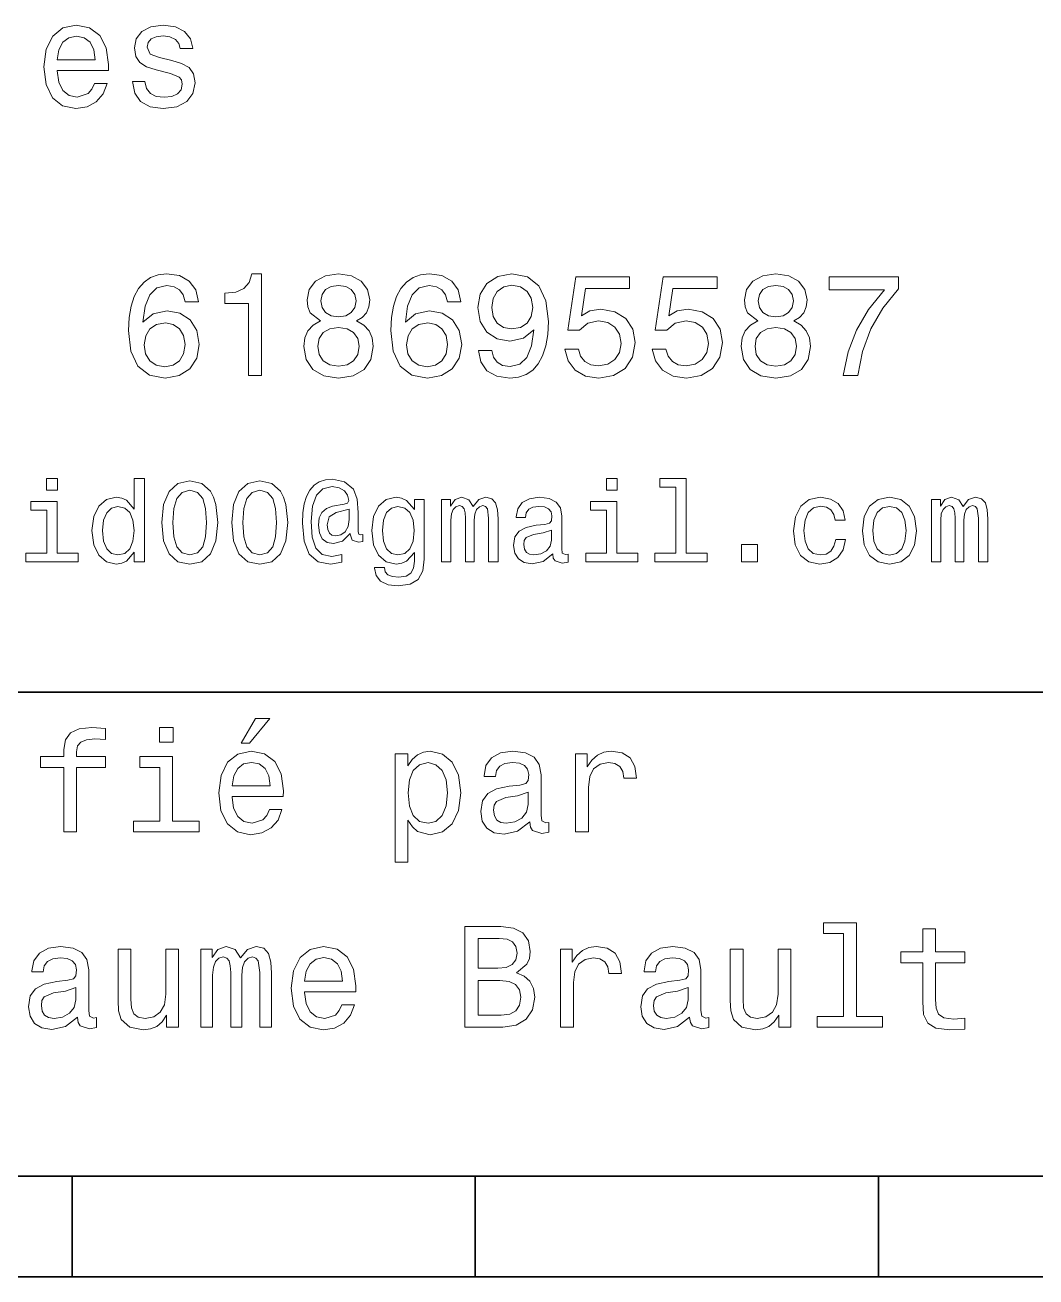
# Model space of a CAD drawing. Extents: x 0 to 297, y 0 to 210.
# Drawn here: x 117.33 to 142.4, y 7.5 to 38.53 of the extents above; entities that cross this region are included whole.
import ezdxf

# ---------------------------------------------------------------- set-up
doc = ezdxf.new("R2010")
doc.units = 0

msp = doc.modelspace()

# ---------------------------------------------------------------- linework, layer by layer
at = {"color": 7, "lineweight": 35}
for p, q in [((97, 22), (162, 22)), ((10, 10), (287, 10)), ((97, 10), (287, 10)), ((98.5, 7.5), (198.5, 7.5))]:
    msp.add_line(p, q, dxfattribs=at)
at = {"color": 7, "lineweight": 35, "ltscale": 0.0625}
for p, q in [((118.5, 10), (118.5, 7.5)), ((128.5, 10), (128.5, 7.5)), ((138.5, 10), (138.5, 7.5))]:
    msp.add_line(p, q, dxfattribs=at)
at = {"color": 7, "lineweight": 13}
for points in [[(118.133286, 37.406338), (119.401299, 37.406338), (119.4049, 37.554035), (119.34726, 37.9683), (119.188766, 38.278099), (118.9366, 38.465416), (118.601585, 38.533859), (118.273773, 38.461815), (118.021614, 38.260086), (117.859512, 37.932278), (117.801872, 37.5), (117.855911, 37.056915), (118.018013, 36.732708), (118.266571, 36.530979), (118.590775, 36.462536), (118.871758, 36.509365), (119.10231, 36.631844), (119.271614, 36.826366), (119.368881, 37.085735), (119.055481, 37.085735), (118.990631, 36.941643), (118.896973, 36.833572), (118.630402, 36.747116), (118.425072, 36.786743), (118.270172, 36.912823), (118.169312, 37.118156), (118.133286, 37.395531)], [(120.971901, 37.658501), (120.66571, 37.730545), (120.438766, 37.8134), (120.363113, 37.982708), (120.384727, 38.101585), (120.460373, 38.188038), (120.582855, 38.242073), (120.759369, 38.263687), (120.92868, 38.242073), (121.061966, 38.177231), (121.148415, 38.079971), (121.184441, 37.950287), (121.49424, 37.950287), (121.49424, 37.957493), (121.440201, 38.191643), (121.292511, 38.375359), (121.061966, 38.490635), (120.759369, 38.533859), (120.453171, 38.490635), (120.229828, 38.371758), (120.08934, 38.195244), (120.046112, 37.971901), (120.078529, 37.755764), (120.179398, 37.604465), (120.3451, 37.496399), (120.586456, 37.42075), (120.939484, 37.334293), (121.155624, 37.244236), (121.213257, 37.172188), (121.234871, 37.064121), (121.202454, 36.930836), (121.115997, 36.829971), (120.97551, 36.765129), (120.788185, 36.743515), (120.590057, 36.765129), (120.445969, 36.840778), (120.348709, 36.963257), (120.309082, 37.132565), (120.002884, 37.132565), (120.053314, 36.844379), (120.201012, 36.635445), (120.435158, 36.509365), (120.759369, 36.462536), (121.097984, 36.509365), (121.346542, 36.635445), (121.497841, 36.837173), (121.551872, 37.100143), (121.512253, 37.327087), (121.400574, 37.481987), (121.216858, 37.582851)], [(118.133286, 37.672909), (118.172913, 37.921471), (118.270172, 38.105186), (118.41787, 38.216858), (118.612396, 38.256485), (118.803314, 38.216858), (118.951012, 38.105186), (119.041069, 37.921471), (119.073486, 37.672909)], [(121.634727, 31.676512), (121.566284, 31.9683), (121.407784, 32.184437), (121.162827, 32.321323), (120.845825, 32.368156), (120.633286, 32.342937), (120.44957, 32.274494), (120.287468, 32.162823), (120.150574, 32.004322), (120.042511, 31.806194), (119.963257, 31.56484), (119.912827, 31.280258), (119.898415, 30.959654), (119.956055, 30.448126), (120.132568, 30.077089), (120.417145, 29.853746), (120.806198, 29.778097), (121.155624, 29.842939), (121.422195, 30.012247), (121.5951, 30.278818), (121.656342, 30.617435), (121.5951, 30.959654), (121.429398, 31.222622), (121.17363, 31.388329), (120.856628, 31.445965), (120.514412, 31.373919), (120.258652, 31.168587), (120.312683, 31.56484), (120.427956, 31.849422), (120.604469, 32.01873), (120.849426, 32.076366), (121.029541, 32.04755), (121.166428, 31.971901), (121.256485, 31.845821), (121.303314, 31.676512)], [(122.873924, 29.850143), (123.201729, 29.850143), (123.201729, 32.368156), (122.956772, 32.368156), (122.891937, 32.148415), (122.762253, 32.000721), (122.564125, 31.914265), (122.290344, 31.885447), (122.290344, 31.629683), (122.873924, 31.629683)], [(124.660667, 31.197405), (124.476944, 31.09654), (124.350868, 30.956051), (124.271622, 30.779539), (124.246399, 30.567001), (124.304039, 30.246397), (124.469742, 29.997837), (124.739914, 29.839336), (125.107353, 29.778097), (125.471184, 29.839336), (125.741356, 29.997837), (125.907066, 30.246397), (125.968307, 30.567001), (125.939484, 30.779539), (125.863838, 30.956051), (125.734154, 31.09654), (125.554039, 31.197405), (125.698128, 31.283861), (125.798996, 31.402737), (125.860229, 31.546829), (125.881851, 31.723343), (125.824211, 31.979107), (125.672913, 32.184437), (125.427956, 32.317722), (125.107353, 32.368156), (124.783142, 32.317722), (124.538185, 32.184437), (124.383286, 31.979107), (124.329254, 31.723343), (124.347267, 31.546829), (124.408508, 31.402737)], [(128.140488, 31.676512), (128.072052, 31.9683), (127.913551, 32.184437), (127.668594, 32.321323), (127.351593, 32.368156), (127.139053, 32.342937), (126.955338, 32.274494), (126.793228, 32.162823), (126.656342, 32.004322), (126.548279, 31.806194), (126.469025, 31.56484), (126.418594, 31.280258), (126.404182, 30.959654), (126.461823, 30.448126), (126.638336, 30.077089), (126.922913, 29.853746), (127.311966, 29.778097), (127.661385, 29.842939), (127.927956, 30.012247), (128.100861, 30.278818), (128.162109, 30.617435), (128.100861, 30.959654), (127.935165, 31.222622), (127.679398, 31.388329), (127.362396, 31.445965), (127.020172, 31.373919), (126.764412, 31.168587), (126.818451, 31.56484), (126.933723, 31.849422), (127.110237, 32.01873), (127.355194, 32.076366), (127.535309, 32.04755), (127.672195, 31.971901), (127.762253, 31.845821), (127.809082, 31.676512)], [(128.579971, 30.46974), (128.634003, 30.185158), (128.78891, 29.965418), (129.033875, 29.828529), (129.358078, 29.778097), (129.570618, 29.803314), (129.761536, 29.868155), (129.92363, 29.979826), (130.060516, 30.138329), (130.168594, 30.336454), (130.247849, 30.581411), (130.294678, 30.862391), (130.312683, 31.1866), (130.25145, 31.694523), (130.074936, 32.065559), (129.793945, 32.288902), (129.408508, 32.368156), (129.055481, 32.303314), (128.78891, 32.130402), (128.615997, 31.863832), (128.558365, 31.528818), (128.615997, 31.182997), (128.785309, 30.920029), (129.037476, 30.754322), (129.358078, 30.700287), (129.696686, 30.768732), (129.952454, 30.977665), (129.894821, 30.577808), (129.779541, 30.293226), (129.603027, 30.123919), (129.361679, 30.069883), (129.174362, 30.0951), (129.037476, 30.174351), (128.947418, 30.300432), (128.911392, 30.46974)], [(130.719742, 30.502161), (130.798996, 30.206772), (130.97551, 29.976225), (131.234879, 29.832132), (131.566284, 29.778097), (131.930115, 29.842939), (132.214706, 30.019451), (132.394821, 30.300432), (132.463257, 30.660662), (132.402023, 30.995676), (132.229111, 31.258644), (131.958939, 31.427954), (131.609512, 31.489193), (131.33934, 31.445965), (131.130402, 31.327089), (131.231277, 32.000721), (132.32637, 32.000721), (132.32637, 32.296108), (130.989914, 32.296108), (130.791794, 30.970461), (131.079971, 30.970461), (131.28891, 31.139769), (131.555481, 31.201008), (131.786026, 31.161383), (131.96254, 31.046108), (132.074219, 30.869596), (132.113831, 30.642651), (132.074219, 30.415705), (131.958939, 30.239193), (131.782425, 30.127522), (131.555481, 30.087896), (131.364563, 30.113111), (131.216858, 30.195965), (131.108795, 30.325647), (131.054764, 30.502161)], [(132.888336, 30.502161), (132.96759, 30.206772), (133.144104, 29.976225), (133.403458, 29.832132), (133.734879, 29.778097), (134.098709, 29.842939), (134.383286, 30.019451), (134.5634, 30.300432), (134.631851, 30.660662), (134.570618, 30.995676), (134.397705, 31.258644), (134.127533, 31.427954), (133.778107, 31.489193), (133.507935, 31.445965), (133.298996, 31.327089), (133.399857, 32.000721), (134.494965, 32.000721), (134.494965, 32.296108), (133.158508, 32.296108), (132.960388, 30.970461), (133.248566, 30.970461), (133.457489, 31.139769), (133.72406, 31.201008), (133.95462, 31.161383), (134.131134, 31.046108), (134.242798, 30.869596), (134.282425, 30.642651), (134.242798, 30.415705), (134.127533, 30.239193), (133.951019, 30.127522), (133.72406, 30.087896), (133.533142, 30.113111), (133.385452, 30.195965), (133.277374, 30.325647), (133.223343, 30.502161)], [(135.503601, 31.197405), (135.319885, 31.09654), (135.193802, 30.956051), (135.114563, 30.779539), (135.08934, 30.567001), (135.146973, 30.246397), (135.312683, 29.997837), (135.582855, 29.839336), (135.950287, 29.778097), (136.314117, 29.839336), (136.58429, 29.997837), (136.75, 30.246397), (136.811249, 30.567001), (136.782425, 30.779539), (136.706772, 30.956051), (136.577087, 31.09654), (136.396973, 31.197405), (136.541077, 31.283861), (136.641937, 31.402737), (136.703171, 31.546829), (136.724792, 31.723343), (136.667145, 31.979107), (136.515854, 32.184437), (136.270905, 32.317722), (135.950287, 32.368156), (135.626083, 32.317722), (135.381134, 32.184437), (135.226227, 31.979107), (135.172195, 31.723343), (135.190201, 31.546829), (135.25145, 31.402737)], [(137.618164, 29.850143), (137.981995, 29.850143), (138.100861, 30.444523), (138.309799, 30.999279), (138.605194, 31.514408), (138.990631, 31.997118), (138.990631, 32.296108), (137.27594, 32.296108), (137.27594, 31.9683), (138.644806, 31.9683), (138.248566, 31.481987), (137.94957, 30.974062), (137.740631, 30.433718)], [(124.671471, 31.694523), (124.700287, 31.853025), (124.786743, 31.975504), (124.92363, 32.051151), (125.107353, 32.079971), (125.287468, 32.051151), (125.424355, 31.975504), (125.510811, 31.853025), (125.543228, 31.694523), (125.510811, 31.532419), (125.424355, 31.40634), (125.287468, 31.323486), (125.107353, 31.298271), (124.92363, 31.327089), (124.786743, 31.40634), (124.700287, 31.532419)], [(128.907791, 31.532419), (128.943817, 31.755764), (129.044678, 31.932276), (129.203171, 32.043949), (129.408508, 32.083572), (129.621048, 32.043949), (129.783142, 31.932276), (129.884003, 31.759365), (129.92363, 31.536022), (129.884003, 31.309076), (129.783142, 31.139769), (129.617432, 31.035301), (129.397705, 30.999279), (129.19957, 31.035301), (129.044678, 31.139769), (128.943817, 31.305475)], [(135.514404, 31.694523), (135.543228, 31.853025), (135.629684, 31.975504), (135.766571, 32.051151), (135.950287, 32.079971), (136.130402, 32.051151), (136.267303, 31.975504), (136.353745, 31.853025), (136.386169, 31.694523), (136.353745, 31.532419), (136.267303, 31.40634), (136.130402, 31.323486), (135.950287, 31.298271), (135.766571, 31.327089), (135.629684, 31.40634), (135.543228, 31.532419)], [(121.306915, 30.613832), (121.267288, 30.386887), (121.166428, 30.213976), (121.004326, 30.098703), (120.802597, 30.062679), (120.590057, 30.098703), (120.427956, 30.210375), (120.323486, 30.383286), (120.291069, 30.610229), (120.327087, 30.833572), (120.427956, 31.002882), (120.593658, 31.11095), (120.817001, 31.150576), (121.011528, 31.11095), (121.166428, 31.006483), (121.267288, 30.837175)], [(124.592224, 30.574207), (124.624641, 30.765129), (124.729111, 30.909222), (124.891212, 31.002882), (125.107353, 31.035301), (125.319885, 31.002882), (125.481995, 30.909222), (125.586456, 30.765129), (125.622482, 30.574207), (125.586456, 30.368876), (125.481995, 30.213976), (125.319885, 30.113111), (125.107353, 30.08069), (124.891212, 30.113111), (124.729111, 30.213976), (124.624641, 30.368876)], [(127.812683, 30.613832), (127.773056, 30.386887), (127.672195, 30.213976), (127.510086, 30.098703), (127.308365, 30.062679), (127.095825, 30.098703), (126.933723, 30.210375), (126.829254, 30.383286), (126.796829, 30.610229), (126.832855, 30.833572), (126.933723, 31.002882), (127.099426, 31.11095), (127.322769, 31.150576), (127.517296, 31.11095), (127.672195, 31.006483), (127.773056, 30.837175)], [(135.435165, 30.574207), (135.46759, 30.765129), (135.572052, 30.909222), (135.734161, 31.002882), (135.950287, 31.035301), (136.162827, 31.002882), (136.324936, 30.909222), (136.429398, 30.765129), (136.465424, 30.574207), (136.429398, 30.368876), (136.324936, 30.213976), (136.162827, 30.113111), (135.950287, 30.08069), (135.734161, 30.113111), (135.572052, 30.213976), (135.46759, 30.368876)], [(118.138329, 27.293949), (117.870316, 27.293949), (117.870316, 27.005764), (118.138329, 27.005764)], [(120.040344, 25.463978), (120.040344, 25.224785), (120.293945, 25.224785), (120.293945, 27.293949), (120.043228, 27.293949), (120.043228, 26.536024), (119.850143, 26.755045), (119.731987, 26.806917), (119.596542, 26.827091), (119.351585, 26.769453), (119.161385, 26.60807), (119.03746, 26.348703), (118.994232, 26), (119.03746, 25.651299), (119.161385, 25.38905), (119.351585, 25.224785), (119.596542, 25.170031), (119.731987, 25.190203), (119.853027, 25.242075)], [(120.726227, 26.201731), (120.769455, 25.749281), (120.9049, 25.426514), (121.12104, 25.230549), (121.420746, 25.167149), (121.717575, 25.230549), (121.933716, 25.426514), (122.066284, 25.749281), (122.112396, 26.201731), (122.066284, 26.651299), (122.011528, 26.829971), (121.933716, 26.976946), (121.717575, 27.172913), (121.420746, 27.239193), (121.12104, 27.172913), (120.9049, 26.974064), (120.769455, 26.651299)], [(121.002884, 26.201731), (121.02594, 26.550434), (121.097984, 26.801153), (121.227661, 26.948128), (121.420746, 27), (121.610947, 26.948128), (121.740631, 26.801153), (121.812683, 26.550434), (121.835739, 26.201731), (121.812683, 25.850145), (121.740631, 25.599424), (121.610947, 25.45245), (121.420746, 25.40346), (121.227661, 25.45245), (121.097984, 25.599424), (121.02594, 25.850145)], [(122.461098, 26.201731), (122.504326, 25.749281), (122.639771, 25.426514), (122.855911, 25.230549), (123.155624, 25.167149), (123.452454, 25.230549), (123.668587, 25.426514), (123.801155, 25.749281), (123.84726, 26.201731), (123.801155, 26.651299), (123.746399, 26.829971), (123.668587, 26.976946), (123.452454, 27.172913), (123.155624, 27.239193), (122.855911, 27.172913), (122.639771, 26.974064), (122.504326, 26.651299)], [(122.737755, 26.201731), (122.760803, 26.550434), (122.832855, 26.801153), (122.96254, 26.948128), (123.155624, 27), (123.345825, 26.948128), (123.47551, 26.801153), (123.547546, 26.550434), (123.570602, 26.201731), (123.547546, 25.850145), (123.47551, 25.599424), (123.345825, 25.45245), (123.155624, 25.40346), (122.96254, 25.45245), (122.832855, 25.599424), (122.760803, 25.850145)], [(125.708939, 25.734871), (125.708939, 25.902018), (125.662827, 25.893373), (125.60807, 25.913546), (125.590782, 25.974064), (125.590782, 26.446688), (125.567726, 26.780981), (125.47551, 27.02882), (125.259369, 27.213257), (124.956772, 27.279539), (124.780983, 27.262249), (124.631126, 27.210375), (124.501442, 27.12392), (124.397697, 27.002882), (124.317001, 26.850145), (124.259369, 26.662825), (124.224785, 26.438042), (124.213257, 26.184439), (124.253601, 25.737753), (124.383286, 25.42075), (124.599426, 25.230549), (124.907784, 25.170031), (125.190201, 25.216139), (125.190201, 25.406342), (124.942368, 25.360231), (124.703171, 25.409224), (124.54467, 25.567724), (124.458214, 25.835735), (124.432281, 26.224785), (124.461098, 26.605188), (124.559082, 26.876081), (124.717583, 27.040346), (124.948128, 27.095102), (125.123917, 27.063402), (125.253601, 26.988474), (125.334297, 26.876081), (125.363113, 26.746399), (125.331413, 26.682999), (125.244957, 26.654179), (124.96254, 26.610952), (124.806915, 26.547552), (124.694527, 26.449568), (124.628242, 26.314121), (124.60807, 26.135448), (124.634003, 25.942364), (124.706055, 25.798271), (124.824211, 25.708935), (124.979828, 25.680117), (125.207497, 25.740635), (125.400574, 25.930836), (125.400574, 25.913546), (125.446686, 25.760807), (125.605186, 25.714699)], [(132.017303, 27.293949), (131.749283, 27.293949), (131.749283, 27.005764), (132.017303, 27.005764)], [(133.472626, 27.080692), (133.472626, 25.438042), (132.951019, 25.438042), (132.951019, 25.224785), (134.244965, 25.224785), (134.244965, 25.438042), (133.726227, 25.438042), (133.726227, 27.293949), (133.074936, 27.293949), (133.074936, 27.080692)], [(118.129684, 25.438042), (118.129684, 26.720463), (117.478386, 26.720463), (117.478386, 26.504324), (117.876083, 26.504324), (117.876083, 25.438042), (117.357346, 25.438042), (117.357346, 25.224785), (118.654175, 25.224785), (118.654175, 25.438042)], [(127.233429, 25.293949), (127.233429, 26.772335), (126.991356, 26.772335), (126.991356, 26.521614), (126.792511, 26.749281), (126.671471, 26.806917), (126.536026, 26.827091), (126.291069, 26.769453), (126.100868, 26.60807), (125.976944, 26.348703), (125.933716, 26), (125.976944, 25.648417), (126.100868, 25.38905), (126.291069, 25.224785), (126.536026, 25.170031), (126.674355, 25.190203), (126.789627, 25.242075), (126.991356, 25.461096), (126.991356, 25.242075), (126.9683, 25.069166), (126.9049, 24.945246), (126.783859, 24.873199), (126.60231, 24.847263), (126.443802, 24.864553), (126.331413, 24.907782), (126.265129, 24.98271), (126.244957, 25.083574), (126, 25.083574), (126, 25.072046), (126.037468, 24.887609), (126.15274, 24.749281), (126.337173, 24.659943), (126.587898, 24.628242), (126.887611, 24.671471), (127.086456, 24.792509), (127.198853, 25.002882)], [(127.662827, 25.224785), (127.896255, 25.224785), (127.896255, 26.259367), (127.910667, 26.414986), (127.953896, 26.527378), (128.020172, 26.59366), (128.106628, 26.619598), (128.175797, 26.596542), (128.221909, 26.538906), (128.244965, 26.440924), (128.253601, 26.311241), (128.253601, 25.224785), (128.472626, 25.224785), (128.472626, 26.259367), (128.48703, 26.412106), (128.530258, 26.524496), (128.599426, 26.59366), (128.685883, 26.619598), (128.755051, 26.596542), (128.801147, 26.538906), (128.829971, 26.311241), (128.829971, 25.224785), (129.0634, 25.224785), (129.0634, 26.293949), (129.048996, 26.515852), (129.002884, 26.685881), (128.91066, 26.789627), (128.760803, 26.827091), (128.585022, 26.769453), (128.44957, 26.602306), (128.342941, 26.766571), (128.164276, 26.827091), (128, 26.769453), (127.887611, 26.60807), (127.887611, 26.772335), (127.662827, 26.772335)], [(130.417877, 25.426514), (130.417877, 25.417868), (130.432281, 25.319885), (130.47551, 25.250721), (130.657059, 25.195967), (130.798279, 25.219021), (130.798279, 25.414986), (130.737762, 25.406342), (130.657059, 25.443806), (130.642654, 25.559078), (130.642654, 26.360231), (130.608063, 26.564842), (130.507202, 26.708935), (130.331421, 26.795389), (130.083572, 26.827091), (129.841507, 26.792507), (129.662827, 26.694525), (129.55043, 26.541788), (129.51297, 26.340059), (129.51297, 26.322767), (129.740631, 26.322767), (129.760803, 26.443806), (129.824219, 26.53026), (129.927963, 26.582134), (130.074936, 26.602306), (130.216141, 26.587896), (130.317001, 26.54467), (130.377533, 26.469742), (130.397705, 26.365995), (130.386169, 26.244957), (130.340057, 26.184439), (130.224792, 26.155621), (130.008652, 26.132566), (129.760803, 26.080692), (129.585022, 25.988474), (129.481277, 25.844381), (129.44957, 25.631124), (129.478394, 25.440924), (129.567719, 25.299713), (129.711823, 25.210375), (129.91066, 25.178675), (130.17868, 25.239195)], [(132.008652, 25.438042), (132.008652, 26.720463), (131.357361, 26.720463), (131.357361, 26.504324), (131.755051, 26.504324), (131.755051, 25.438042), (131.236313, 25.438042), (131.236313, 25.224785), (132.533142, 25.224785), (132.533142, 25.438042)], [(137.423645, 26.259367), (137.674362, 26.259367), (137.622482, 26.489914), (137.498566, 26.671471), (137.305481, 26.783863), (137.054764, 26.827091), (136.778107, 26.769453), (136.567734, 26.60807), (136.435165, 26.345821), (136.389053, 25.994238), (136.432281, 25.645535), (136.561966, 25.386168), (136.766571, 25.224785), (137.046112, 25.170031), (137.293945, 25.213257), (137.48703, 25.334295), (137.619598, 25.524496), (137.677246, 25.778099), (137.435165, 25.778099), (137.391937, 25.616716), (137.311249, 25.495678), (137.195969, 25.42075), (137.054764, 25.397696), (136.878967, 25.43516), (136.752167, 25.550434), (136.674362, 25.737753), (136.648422, 26.002882), (136.674362, 26.262249), (136.755051, 26.449568), (136.884735, 26.564842), (137.054764, 26.605188), (137.20462, 26.579252), (137.317017, 26.51297), (137.391937, 26.40346)], [(138.097992, 25.99712), (138.144104, 25.645535), (138.276672, 25.386168), (138.48703, 25.224785), (138.769455, 25.170031), (139.048996, 25.224785), (139.259369, 25.383286), (139.391937, 25.642653), (139.440933, 25.99712), (139.391937, 26.348703), (139.259369, 26.610952), (139.048996, 26.769453), (138.769455, 26.827091), (138.48703, 26.769453), (138.276672, 26.60807), (138.144104, 26.348703)], [(139.806915, 25.224785), (140.040344, 25.224785), (140.040344, 26.259367), (140.054764, 26.414986), (140.097992, 26.527378), (140.164276, 26.59366), (140.250732, 26.619598), (140.319885, 26.596542), (140.365997, 26.538906), (140.389053, 26.440924), (140.397705, 26.311241), (140.397705, 25.224785), (140.61673, 25.224785), (140.61673, 26.259367), (140.631134, 26.412106), (140.674362, 26.524496), (140.74353, 26.59366), (140.829987, 26.619598), (140.899139, 26.596542), (140.945251, 26.538906), (140.974075, 26.311241), (140.974075, 25.224785), (141.207504, 25.224785), (141.207504, 26.293949), (141.193085, 26.515852), (141.146973, 26.685881), (141.054764, 26.789627), (140.904907, 26.827091), (140.729111, 26.769453), (140.593658, 26.602306), (140.48703, 26.766571), (140.308365, 26.827091), (140.144104, 26.769453), (140.031708, 26.60807), (140.031708, 26.772335), (139.806915, 26.772335)], [(119.639771, 26.599424), (119.806915, 26.559078), (119.933716, 26.446688), (120.008644, 26.259367), (120.03746, 26), (120.008644, 25.737753), (119.933716, 25.550434), (119.806915, 25.43516), (119.639771, 25.397696), (119.48127, 25.43516), (119.360229, 25.550434), (119.279541, 25.740635), (119.253601, 26), (119.279541, 26.256485), (119.360229, 26.443806), (119.48127, 26.559078)], [(125.374641, 26.279539), (125.345825, 26.100866), (125.273773, 25.974064), (125.164268, 25.896255), (125.034584, 25.873199), (124.945244, 25.887609), (124.881844, 25.939482), (124.841499, 26.025938), (124.829971, 26.146975), (124.878967, 26.345821), (125.046112, 26.449568), (125.374641, 26.53026)], [(126.195969, 26), (126.221909, 26.256485), (126.299713, 26.446688), (126.420753, 26.559078), (126.582138, 26.599424), (126.752167, 26.559078), (126.878967, 26.446688), (126.956772, 26.256485), (126.985596, 26), (126.956772, 25.737753), (126.878967, 25.550434), (126.752167, 25.43516), (126.582138, 25.397696), (126.420753, 25.43516), (126.299713, 25.550434), (126.221909, 25.740635)], [(138.357361, 26), (138.383301, 26.259367), (138.463989, 26.446688), (138.593658, 26.56196), (138.769455, 26.602306), (138.942368, 26.56196), (139.072052, 26.449568), (139.15274, 26.259367), (139.181564, 26), (139.15274, 25.737753), (139.072052, 25.547552), (138.942368, 25.432278), (138.769455, 25.394814), (138.593658, 25.432278), (138.463989, 25.547552), (138.383301, 25.737753)], [(130.389053, 25.766571), (130.354462, 25.616716), (130.262253, 25.501442), (130.123917, 25.426514), (129.953888, 25.400578), (129.844391, 25.414986), (129.766571, 25.461096), (129.71759, 25.541788), (129.703171, 25.654181), (129.714706, 25.755045), (129.760803, 25.827091), (129.945251, 25.907782), (130.17868, 25.942364), (130.389053, 26.011528)], [(135.100861, 25.224785), (135.498566, 25.224785), (135.498566, 25.654181), (135.100861, 25.654181)], [(118.295387, 20.130404), (118.295387, 18.530979), (118.612396, 18.530979), (118.612396, 20.130404), (119.332855, 20.130404), (119.332855, 20.400576), (118.612396, 20.400576), (118.612396, 20.519451), (118.637611, 20.663544), (118.720459, 20.760807), (118.860954, 20.818443), (119.062683, 20.840057), (119.332855, 20.825647), (119.332855, 21.099422), (118.990631, 21.117435), (118.680832, 21.085014), (118.464699, 20.987751), (118.335014, 20.818443), (118.295387, 20.577089), (118.295387, 20.400576), (117.715424, 20.400576), (117.715424, 20.130404)], [(121.004326, 21.117435), (120.669312, 21.117435), (120.669312, 20.757204), (121.004326, 20.757204)], [(122.690201, 20.728386), (122.90274, 20.728386), (123.403458, 21.340778), (123.05043, 21.340778)], [(122.470459, 19.40634), (123.73848, 19.40634), (123.742081, 19.554033), (123.684441, 19.9683), (123.52594, 20.278097), (123.273773, 20.465418), (122.938766, 20.533861), (122.610954, 20.461815), (122.358795, 20.260086), (122.196686, 19.932276), (122.139053, 19.5), (122.193085, 19.056915), (122.355194, 18.732708), (122.603745, 18.530979), (122.927956, 18.462536), (123.208939, 18.509365), (123.439484, 18.631844), (123.608795, 18.826368), (123.706055, 19.085733), (123.392654, 19.085733), (123.327812, 18.941643), (123.234154, 18.833572), (122.967583, 18.747118), (122.762253, 18.786743), (122.607353, 18.912823), (122.506485, 19.118155), (122.470459, 19.395533)], [(126.829254, 20.166426), (126.829254, 20.465418), (126.512253, 20.465418), (126.512253, 17.7817), (126.829254, 17.7817), (126.829254, 18.826368), (126.940926, 18.657061), (127.067009, 18.545389), (127.38401, 18.462536), (127.6866, 18.530979), (127.924355, 18.736311), (128.079254, 19.060518), (128.136887, 19.5), (128.079254, 19.935879), (127.924355, 20.260086), (127.6866, 20.461815), (127.38401, 20.533861), (127.211098, 20.512247), (127.0634, 20.443804), (126.937325, 20.328529)], [(129.847992, 18.78314), (129.847992, 18.772333), (129.865997, 18.649855), (129.920029, 18.5634), (130.146973, 18.494957), (130.323486, 18.523775), (130.323486, 18.768732), (130.247849, 18.757925), (130.146973, 18.804754), (130.128967, 18.948847), (130.128967, 19.950287), (130.085739, 20.206051), (129.959656, 20.386166), (129.739914, 20.494236), (129.430115, 20.533861), (129.127533, 20.490633), (128.904175, 20.368155), (128.763687, 20.177233), (128.716858, 19.925072), (128.716858, 19.903458), (129.00145, 19.903458), (129.026657, 20.054754), (129.105911, 20.162823), (129.235596, 20.227665), (129.419312, 20.252882), (129.595825, 20.234869), (129.721909, 20.180836), (129.797562, 20.087175), (129.822769, 19.957493), (129.808365, 19.806194), (129.750732, 19.730547), (129.606628, 19.694523), (129.336456, 19.665705), (129.026657, 19.600864), (128.806915, 19.48559), (128.677246, 19.305475), (128.637619, 19.038904), (128.67363, 18.801151), (128.785309, 18.62464), (128.965424, 18.512968), (129.213989, 18.473343), (129.548996, 18.54899)], [(130.986313, 18.530979), (131.303314, 18.530979), (131.303314, 19.636887), (131.335739, 19.903458), (131.432999, 20.094379), (131.591507, 20.209654), (131.804047, 20.249279), (131.96254, 20.224062), (132.081421, 20.152016), (132.153473, 20.029537), (132.17868, 19.863832), (132.499283, 19.863832), (132.456055, 20.155619), (132.337189, 20.364553), (132.139053, 20.490633), (131.868881, 20.533861), (131.685165, 20.505043), (131.526657, 20.432997), (131.386169, 20.310518), (131.274506, 20.144812), (131.274506, 20.465418), (130.986313, 20.465418)], [(120.993515, 18.79755), (120.993515, 20.400576), (120.179398, 20.400576), (120.179398, 20.130404), (120.676514, 20.130404), (120.676514, 18.79755), (120.028099, 18.79755), (120.028099, 18.530979), (121.649139, 18.530979), (121.649139, 18.79755)], [(122.470459, 19.672911), (122.510086, 19.921469), (122.607353, 20.105186), (122.755043, 20.216858), (122.94957, 20.256483), (123.140488, 20.216858), (123.288185, 20.105186), (123.378242, 19.921469), (123.410667, 19.672911)], [(127.329971, 18.747118), (127.117439, 18.793947), (126.96254, 18.93804), (126.86528, 19.17219), (126.832855, 19.5), (126.86528, 19.824207), (126.96254, 20.058357), (127.117439, 20.198847), (127.329971, 20.249279), (127.524498, 20.198847), (127.679398, 20.054754), (127.776657, 19.820604), (127.812683, 19.5), (127.776657, 19.175793), (127.679398, 18.93804), (127.524498, 18.793947)], [(129.811966, 19.208212), (129.768738, 19.020893), (129.653458, 18.876801), (129.48056, 18.78314), (129.268021, 18.750719), (129.131134, 18.768732), (129.033875, 18.826368), (128.972626, 18.927233), (128.95462, 19.067722), (128.969025, 19.193804), (129.026657, 19.283861), (129.257202, 19.384726), (129.548996, 19.427954), (129.811966, 19.514408)], [(129.523056, 15.041427), (129.775208, 15.25036), (129.840057, 15.39085), (129.861664, 15.563761), (129.814835, 15.833934), (129.674347, 16.028458), (129.447403, 16.147335), (129.130402, 16.190563), (128.240631, 16.190563), (128.240631, 13.690562), (129.180832, 13.690562), (129.515854, 13.740994), (129.764404, 13.888689), (129.919312, 14.122839), (129.973343, 14.439842), (129.940918, 14.652378), (129.854462, 14.828891), (129.713974, 14.958574)], [(137.631851, 16.010447), (137.631851, 13.957133), (136.979828, 13.957133), (136.979828, 13.690562), (138.59726, 13.690562), (138.59726, 13.957133), (137.948853, 13.957133), (137.948853, 16.277018), (137.134735, 16.277018), (137.134735, 16.010447)], [(129.061951, 15.153098), (128.572052, 15.153098), (128.572052, 15.891571), (129.090775, 15.891571), (129.285294, 15.869957), (129.42218, 15.805116), (129.505035, 15.693444), (129.533859, 15.527738), (129.501434, 15.362032), (129.414978, 15.246758), (129.267288, 15.174712)], [(139.595093, 15.289986), (139.595093, 14.320966), (139.616714, 14.007565), (139.717575, 13.791427), (139.919312, 13.665346), (140.261536, 13.622118), (140.636169, 13.64013), (140.636169, 13.913905), (140.362396, 13.892291), (140.113831, 13.92111), (139.980545, 14.011168), (139.922913, 14.162464), (139.912109, 14.375), (139.912109, 15.289986), (140.636169, 15.289986), (140.636169, 15.560159), (139.912109, 15.560159), (139.912109, 16.125721), (139.595093, 16.125721), (139.595093, 15.560159), (139.047546, 15.560159), (139.047546, 15.289986)], [(118.633278, 13.942723), (118.633278, 13.931917), (118.651291, 13.809439), (118.70533, 13.722983), (118.932274, 13.654539), (119.108788, 13.683357), (119.108788, 13.928314), (119.033134, 13.917507), (118.932274, 13.964337), (118.914261, 14.10843), (118.914261, 15.109871), (118.871033, 15.365634), (118.744949, 15.54575), (118.525208, 15.653819), (118.215416, 15.693444), (117.912819, 15.650216), (117.689476, 15.527738), (117.548988, 15.336816), (117.502159, 15.084655), (117.502159, 15.063041), (117.786743, 15.063041), (117.811958, 15.214337), (117.891205, 15.322407), (118.020889, 15.387248), (118.204605, 15.412464), (118.381119, 15.394453), (118.507202, 15.340418), (118.582848, 15.246758), (118.608063, 15.117075), (118.593658, 14.965778), (118.536018, 14.89013), (118.39193, 14.854107), (118.12175, 14.825289), (117.811958, 14.760447), (117.592216, 14.645173), (117.462532, 14.465058), (117.422905, 14.198487), (117.458931, 13.960735), (117.570602, 13.784223), (117.750717, 13.672551), (117.999275, 13.632925), (118.33429, 13.708573)], [(121.144089, 15.625), (120.827087, 15.625), (120.827087, 14.508286), (120.791061, 14.248919), (120.686592, 14.0616), (120.52449, 13.946326), (120.311958, 13.910303), (120.142647, 13.939121), (120.034576, 14.025577), (119.973335, 14.173271), (119.958931, 14.382205), (119.958931, 15.625), (119.641922, 15.625), (119.641922, 14.353387), (119.652733, 14.097623), (119.721176, 13.885087), (119.930115, 13.690562), (120.265121, 13.622118), (120.445236, 13.647335), (120.600143, 13.712176), (120.733429, 13.823848), (120.841492, 13.985951), (120.841492, 13.690562), (121.144089, 13.690562)], [(121.695236, 13.690562), (121.98703, 13.690562), (121.98703, 14.983789), (122.005035, 15.178314), (122.059074, 15.318804), (122.141922, 15.401657), (122.249992, 15.434078), (122.336449, 15.40526), (122.394089, 15.333214), (122.422905, 15.210735), (122.433716, 15.048632), (122.433716, 13.690562), (122.707489, 13.690562), (122.707489, 14.983789), (122.725502, 15.174712), (122.779533, 15.315202), (122.86599, 15.401657), (122.97406, 15.434078), (123.060516, 15.40526), (123.118149, 15.333214), (123.154175, 15.048632), (123.154175, 13.690562), (123.445961, 13.690562), (123.445961, 15.027018), (123.427948, 15.304395), (123.370316, 15.516932), (123.255035, 15.646614), (123.067719, 15.693444), (122.847977, 15.621398), (122.678665, 15.412464), (122.54538, 15.617796), (122.322037, 15.693444), (122.116707, 15.621398), (121.976219, 15.419669), (121.976219, 15.625), (121.695236, 15.625)], [(124.267288, 14.565923), (125.535301, 14.565923), (125.538902, 14.713617), (125.481262, 15.127882), (125.322762, 15.43768), (125.070602, 15.625), (124.735588, 15.693444), (124.407776, 15.621398), (124.155617, 15.419669), (123.993515, 15.091859), (123.935875, 14.659582), (123.989914, 14.216499), (124.152016, 13.892291), (124.400574, 13.690562), (124.724777, 13.622118), (125.00576, 13.668948), (125.236305, 13.791427), (125.405617, 13.985951), (125.502876, 14.245317), (125.189476, 14.245317), (125.124634, 14.101225), (125.030975, 13.993155), (124.764404, 13.9067), (124.559074, 13.946326), (124.404175, 14.072407), (124.303314, 14.277738), (124.267288, 14.555116)], [(130.614548, 13.690562), (130.931549, 13.690562), (130.931549, 14.79647), (130.963974, 15.063041), (131.061234, 15.253963), (131.219742, 15.369237), (131.432281, 15.408862), (131.590775, 15.383646), (131.709656, 15.3116), (131.781693, 15.189121), (131.806915, 15.023416), (132.127518, 15.023416), (132.08429, 15.315202), (131.965424, 15.524136), (131.767288, 15.650216), (131.497116, 15.693444), (131.3134, 15.664625), (131.154892, 15.59258), (131.014404, 15.470101), (130.90274, 15.304395), (130.90274, 15.625), (130.614548, 15.625)], [(133.8134, 13.942723), (133.8134, 13.931917), (133.831406, 13.809439), (133.885452, 13.722983), (134.112396, 13.654539), (134.28891, 13.683357), (134.28891, 13.928314), (134.213257, 13.917507), (134.112396, 13.964337), (134.094376, 14.10843), (134.094376, 15.109871), (134.051147, 15.365634), (133.925079, 15.54575), (133.705322, 15.653819), (133.395538, 15.693444), (133.092941, 15.650216), (132.869598, 15.527738), (132.729111, 15.336816), (132.682281, 15.084655), (132.682281, 15.063041), (132.966858, 15.063041), (132.992065, 15.214337), (133.07132, 15.322407), (133.201004, 15.387248), (133.38472, 15.412464), (133.561234, 15.394453), (133.687317, 15.340418), (133.76297, 15.246758), (133.788177, 15.117075), (133.773773, 14.965778), (133.716141, 14.89013), (133.572052, 14.854107), (133.30188, 14.825289), (132.992065, 14.760447), (132.772339, 14.645173), (132.642654, 14.465058), (132.603027, 14.198487), (132.639053, 13.960735), (132.750717, 13.784223), (132.930832, 13.672551), (133.179398, 13.632925), (133.514404, 13.708573)], [(136.324203, 15.625), (136.007202, 15.625), (136.007202, 14.508286), (135.971176, 14.248919), (135.866714, 14.0616), (135.704605, 13.946326), (135.492081, 13.910303), (135.322769, 13.939121), (135.214691, 14.025577), (135.153458, 14.173271), (135.139053, 14.382205), (135.139053, 15.625), (134.822052, 15.625), (134.822052, 14.353387), (134.832855, 14.097623), (134.901291, 13.885087), (135.110229, 13.690562), (135.445251, 13.622118), (135.625366, 13.647335), (135.780258, 13.712176), (135.913544, 13.823848), (136.021606, 13.985951), (136.021606, 13.690562), (136.324203, 13.690562)], [(124.267288, 14.832493), (124.306915, 15.081052), (124.404175, 15.26477), (124.551865, 15.376441), (124.746391, 15.416066), (124.937317, 15.376441), (125.085007, 15.26477), (125.175064, 15.081052), (125.207489, 14.832493)], [(118.59726, 14.367796), (118.554031, 14.180476), (118.438759, 14.036384), (118.265846, 13.942723), (118.053307, 13.910303), (117.91642, 13.928314), (117.81916, 13.985951), (117.757919, 14.086816), (117.739906, 14.227305), (117.754318, 14.353387), (117.811958, 14.443444), (118.042503, 14.544309), (118.33429, 14.587536), (118.59726, 14.673991)], [(129.141205, 13.989553), (128.572052, 13.989553), (128.572052, 14.850505), (129.108795, 14.850505), (129.335724, 14.825289), (129.497833, 14.74964), (129.595093, 14.619957), (129.627518, 14.432637), (129.595093, 14.23451), (129.505035, 14.097623), (129.353745, 14.01477)], [(133.777374, 14.367796), (133.734146, 14.180476), (133.618881, 14.036384), (133.445969, 13.942723), (133.233429, 13.910303), (133.096542, 13.928314), (132.999283, 13.985951), (132.938034, 14.086816), (132.920029, 14.227305), (132.934433, 14.353387), (132.992065, 14.443444), (133.222626, 14.544309), (133.514404, 14.587536), (133.777374, 14.673991)]]:
    msp.add_lwpolyline(points, close=True, dxfattribs=at)

doc.saveas('drawing.dxf')
